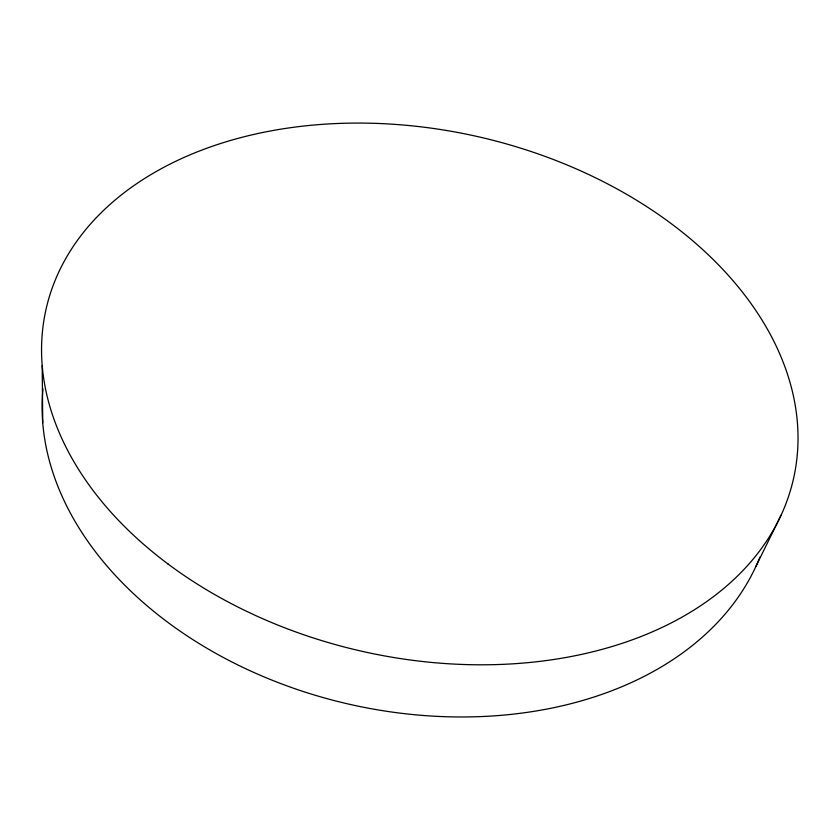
<?xml version="1.0" encoding="UTF-8"?>
<svg xmlns="http://www.w3.org/2000/svg" width="840" height="840" viewBox="0 0 840 840"><rect width="100%" height="100%" fill="white"/><g stroke="black" fill="none" stroke-linecap="round" stroke-linejoin="round"><path stroke-width="1.26" d="M755.864 566.517L781.095 515.151M42.189 365.536L42.735 422.73M759.927 557.088A370.178 264.096 12.8 0 1 345.671 703.395A370.178 264.096 12.8 0 1 42.956 388.805M168.147 564.091A383.219 263.771 12.8 0 0 790.157 491.379A383.219 263.771 12.8 0 0 301.035 126.347A383.219 263.771 12.8 0 0 168.147 564.091"/></g></svg>
